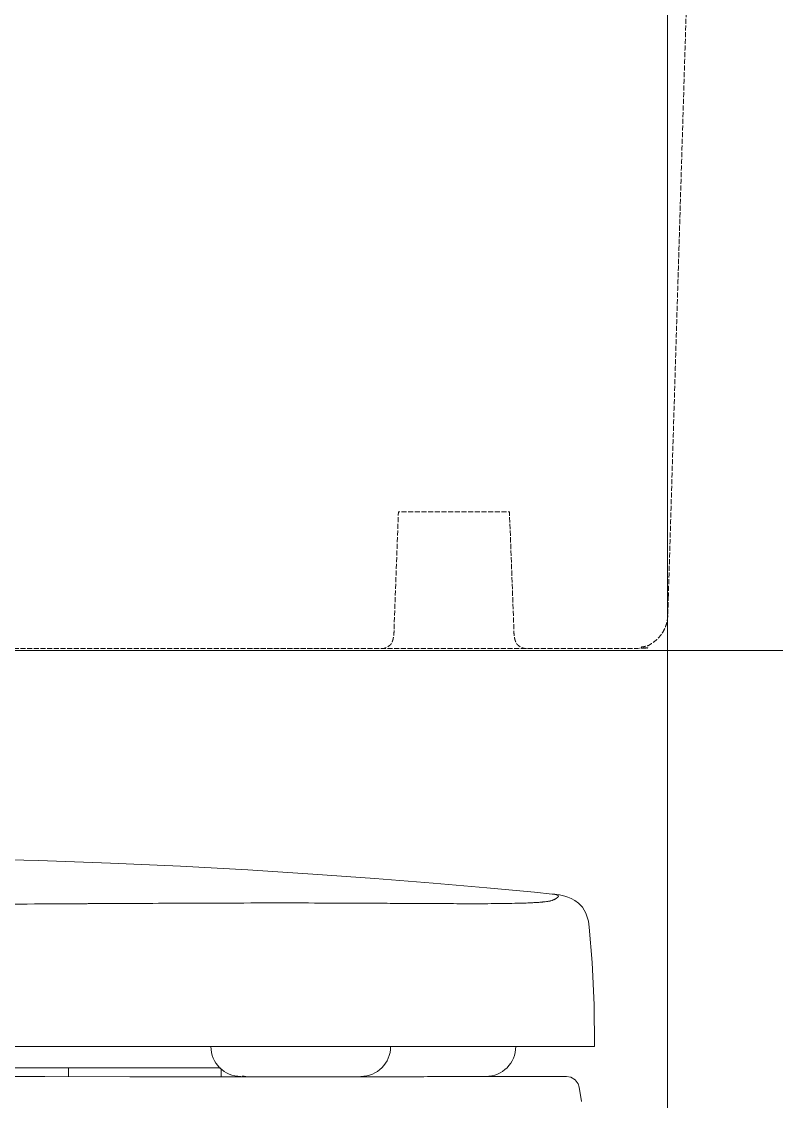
# Model space of a CAD drawing. Header units: millimetres. Extents: x -159872 to 386485, y -250577 to 158966.
# Drawn here: x -44015.2 to -43838.5, y -44590.6 to -44337.8 of the extents above; entities that cross this region are included whole.
import ezdxf

# ---------------------------------------------------------------- set-up
doc = ezdxf.new("R2010")
doc.units = ezdxf.units.MM
doc.linetypes.add('Line Type-17', pattern=[1.5625, 1.1875, -0.375])
doc.layers.add('None', color=7, linetype='Continuous', lineweight=5)

# ---------------------------------------------------------------- blocks, each defined once
blk = doc.blocks.new('Group-152')
at = {"layer": 'None', "color": 7, "linetype": 'Continuous', "lineweight": 5, "transparency": 33554687, "flags": 128}
for points in [[(-104737.51, -7827.58), (-104537.51, -7827.58), (-104537.51, -8027.58), (-104737.51, -8027.58)], [(-104537.51, -7827.58), (-104337.51, -7827.58), (-104337.51, -8027.58), (-104537.51, -8027.58)], [(-104537.51, -7827.58), (-104337.51, -7827.58), (-104337.51, -8027.58), (-104537.51, -8027.58)], [(-104737.51, -8027.58), (-104537.51, -8027.58), (-104537.51, -8227.58), (-104737.51, -8227.58)], [(-104537.51, -8027.58), (-104337.51, -8027.58), (-104337.51, -8227.58), (-104537.51, -8227.58)], [(-104537.51, -8027.58), (-104337.51, -8027.58), (-104337.51, -8227.58), (-104537.51, -8227.58)]]:
    blk.add_lwpolyline(points, close=True, dxfattribs=at)
blk = doc.blocks.new('Group-154')
at = {"layer": 'None', "color": 7, "transparency": 33554687}
blk.add_blockref('Group-152', (0, 0), dxfattribs=at)
blk = doc.blocks.new('Group-156')
at = {"layer": 'None', "color": 7, "lineweight": 13, "transparency": 33554687}
for p, q in [((-104563.95, -8084.6), (-104564.49, -8084.54)), ((-104563.96, -8084.61), (-104563.96, -8084.61)), ((-104563.85, -8084.61), (-104563.95, -8084.6)), ((-104563.85, -8084.61), (-104563.38, -8084.68)), ((-104555.82, -8092.29), (-104555.82, -8092.29)), ((-104578.85, -8120.25), (-104896.17, -8120.25)), ((-104566.4, -8120.25), (-104578.85, -8120.25)), ((-104563.11, -8120.25), (-104566.4, -8120.25)), ((-104560.93, -8120.25), (-104563.11, -8120.25)), ((-104559.9, -8120.25), (-104560.93, -8120.25)), ((-104557.61, -8120.25), (-104559.9, -8120.25)), ((-104555.21, -8120.25), (-104557.61, -8120.25)), ((-104554.59, -8120.25), (-104555.21, -8120.25)), ((-104642.21, -8125.25), (-104737.51, -8125.25)), ((-104677.8, -8127.25), (-104677.8, -8125.25)), ((-104642.02, -8127.25), (-104642.02, -8125.43)), ((-104640.85, -8127.32), (-104638.01, -8127.32)), ((-104638.01, -8127.32), (-104636.76, -8127.32)), ((-104636.76, -8127.32), (-104632.59, -8127.32)), ((-104616.32, -8127.32), (-104614.18, -8127.31)), ((-104614.18, -8127.31), (-104611.43, -8127.31)), ((-104611.43, -8127.31), (-104610.49, -8127.31)), ((-104610.49, -8127.31), (-104609.34, -8127.31)), ((-104590.19, -8127.29), (-104585.15, -8127.28)), ((-104570.47, -8127.26), (-104570.06, -8127.26)), ((-104567.44, -8127.26), (-104570.06, -8127.26)), ((-104570.06, -8127.26), (-104568.33, -8127.26)), ((-104569.9, -8127.26), (-104567.59, -8127.26)), ((-104568.33, -8127.26), (-104563.44, -8127.25)), ((-104562.77, -8127.25), (-104562.14, -8127.25)), ((-104562.07, -8127.25), (-104562.14, -8127.25)), ((-104562.14, -8127.25), (-104562.07, -8127.25)), ((-104561.15, -8127.25), (-104561.15, -8127.25)), ((-104558.19, -8129.76), (-104557.63, -8133.09))]:
    blk.add_line(p, q, dxfattribs=at)
at = {"layer": 'None', "color": 7, "linetype": 'Line Type-17', "lineweight": 13, "transparency": 33554687, "flags": 128}
blk.add_lwpolyline([(-104604.51, -8027.1, 0.17567), (-104602.59, -8026.4), (-104602.58, -8026.4, 0.016024), (-104602.5, -8026.32), (-104602.5, -8026.32, 0.014339), (-104602.42, -8026.24, 0.013705), (-104602.35, -8026.16), (-104602.34, -8026.16, 0.013132), (-104602.28, -8026.08, 0.00998), (-104602.23, -8026), (-104602.22, -8026, 0.013724), (-104602.17, -8025.91), (-104602.16, -8025.9, 0.012545), (-104602.1, -8025.79, 0.011394), (-104602.04, -8025.68, 0.010272), (-104601.99, -8025.57), (-104601.99, -8025.56, 0.010408), (-104601.94, -8025.44), (-104601.93, -8025.43, 0.010203), (-104601.88, -8025.3), (-104601.88, -8025.29, 0.009155), (-104601.84, -8025.15, 0.008125), (-104601.79, -8025, 0.007082), (-104601.76, -8024.85), (-104601.76, -8024.84, 0.007758), (-104601.72, -8024.68), (-104601.72, -8024.67, 0.007004), (-104601.68, -8024.48), (-104601.68, -8024.48, 0.006193), (-104601.65, -8024.29, 0.005393), (-104601.62, -8024.1), (-104601.62, -8024.1, 0.004945), (-104601.6, -8023.9), (-104601.6, -8023.89, 0.005003), (-104601.58, -8023.67), (-104601.58, -8023.67, 0.004392), (-104601.56, -8023.43, 0.003783), (-104601.54, -8023.2, 0.003163), (-104601.53, -8022.96), (-104601.53, -8022.95, 0.002989), (-104601.52, -8022.7), (-104601.52, -8022.69, 0.002656), (-104601.52, -8022.41), (-104601.52, -8022.41, 0.002167), (-104601.51, -8022.12), (-104601.51, -8022.11, 0.001669), (-104601.51, -8021.85), (-104601.51, -8021.84, 0.00105), (-104601.51, -8021.59), (-104601.51, -8021.58), (-104600.51, -7995.1), (-104574.51, -7995.1), (-104573.51, -8021.58, 0.001069), (-104573.51, -8021.85), (-104573.51, -8021.88, 0.001725), (-104573.51, -8022.09), (-104573.51, -8022.13, 0.001053), (-104573.5, -8022.27, 0.001143), (-104573.5, -8022.42), (-104573.5, -8022.45, 0.002704), (-104573.5, -8022.67), (-104573.49, -8022.74, 0.003074), (-104573.49, -8022.94), (-104573.48, -8022.98, 0.001551), (-104573.48, -8023.1, 0.001662), (-104573.47, -8023.22), (-104573.47, -8023.24, 0.00385), (-104573.46, -8023.42), (-104573.46, -8023.45, 0.004482), (-104573.44, -8023.69), (-104573.44, -8023.71, 0.005136), (-104573.42, -8023.9), (-104573.42, -8023.91, 0.003187), (-104573.4, -8024.07, 0.005139), (-104573.38, -8024.23), (-104573.37, -8024.25, 0.005966), (-104573.34, -8024.43, 0.00679), (-104573.31, -8024.62), (-104573.31, -8024.63, 0.007601), (-104573.27, -8024.8), (-104573.27, -8024.81, 0.007341), (-104573.23, -8024.96), (-104573.23, -8024.97, 0.007768), (-104573.19, -8025.11, 0.008793), (-104573.15, -8025.25), (-104573.15, -8025.26, 0.009838), (-104573.1, -8025.4), (-104573.09, -8025.4, 0.010794), (-104573.04, -8025.53), (-104573.03, -8025.55, 0.009907), (-104573, -8025.64, 0.005304), (-104572.96, -8025.72, 0.011529), (-104572.91, -8025.8), (-104572.9, -8025.82, 0.007795), (-104572.87, -8025.88, 0.006471), (-104572.83, -8025.94), (-104572.83, -8025.95, 0.01388), (-104572.77, -8026.02), (-104572.76, -8026.04, 0.01276), (-104572.7, -8026.12, 0.01324), (-104572.63, -8026.2), (-104572.62, -8026.21, 0.013843), (-104572.57, -8026.27, 0.007121), (-104572.51, -8026.33), (-104572.51, -8026.33, 0.01577), (-104572.45, -8026.39), (-104572.43, -8026.4), (-104572.43, -8026.4, 0.17567), (-104570.51, -8027.1)], format="xyb", dxfattribs=at)
at = {"layer": 'None', "color": 7, "lineweight": 13, "transparency": 33554687, "flags": 128}
for points in [[(-104737.51, -8075.92), (-104720.08, -8076.01), (-104702.18, -8076.28), (-104684.78, -8076.72), (-104667.9, -8077.32), (-104651.55, -8078.05), (-104635.74, -8078.91), (-104620.54, -8079.87), (-104606.06, -8080.91), (-104592.4, -8082), (-104579.79, -8083.1), (-104568.64, -8084.14), (-104564.49, -8084.54)], [(-104563.38, -8084.68), (-104562.8, -8084.77), (-104562.19, -8084.9), (-104561.55, -8085.06), (-104560.86, -8085.29), (-104560.09, -8085.6), (-104559.23, -8086.06), (-104558.32, -8086.72), (-104557.44, -8087.65), (-104556.61, -8089.05), (-104556.02, -8090.89), (-104555.82, -8092.29)], [(-104555.82, -8092.29), (-104555.18, -8100.54), (-104554.7, -8110.46), (-104554.59, -8120.25)], [(-104561.15, -8127.25), (-104560.12, -8127.43), (-104559.16, -8128), (-104558.43, -8128.98), (-104558.19, -8129.76)]]:
    blk.add_lwpolyline(points, dxfattribs=at)
for points in [[(-104564.24, -8085.93, 0.002586), (-104564.16, -8085.89), (-104564.16, -8085.89, 0.003192), (-104564.08, -8085.85), (-104564.07, -8085.85, 0.003309), (-104563.99, -8085.81), (-104563.97, -8085.8, 0.006312), (-104563.85, -8085.74), (-104563.81, -8085.72, 0.005962), (-104563.72, -8085.66), (-104563.7, -8085.65, 0.002413), (-104563.66, -8085.63, 0.001758), (-104563.62, -8085.6), (-104563.62, -8085.6, 0.003993), (-104563.57, -8085.57), (-104563.55, -8085.56, 0.004256), (-104563.51, -8085.54), (-104563.5, -8085.53, 0.002204), (-104563.48, -8085.52, 0.002452), (-104563.45, -8085.5, 0.00266), (-104563.43, -8085.48), (-104563.42, -8085.48, 0.006171), (-104563.38, -8085.45), (-104563.37, -8085.44, 0.006927), (-104563.34, -8085.42), (-104563.33, -8085.41, 0.003516), (-104563.31, -8085.4, 0.003877), (-104563.29, -8085.38, 0.00427), (-104563.27, -8085.36, 0.004664), (-104563.25, -8085.35, 0.005046), (-104563.23, -8085.33), (-104563.23, -8085.33, 0.006582), (-104563.21, -8085.31), (-104563.21, -8085.31, 0.007776), (-104563.19, -8085.29), (-104563.19, -8085.29, 0.006009), (-104563.17, -8085.27, 0.006647), (-104563.16, -8085.26, 0.007312), (-104563.15, -8085.24, 0.007925), (-104563.13, -8085.23), (-104563.13, -8085.22, 0.011612), (-104563.12, -8085.21), (-104563.12, -8085.2, 0.008219), (-104563.11, -8085.19, 0.009292), (-104563.1, -8085.18, 0.010398), (-104563.09, -8085.16, 0.0115), (-104563.08, -8085.15), (-104563.08, -8085.15, 0.012594), (-104563.08, -8085.13), (-104563.08, -8085.13, 0.013525), (-104563.07, -8085.12), (-104563.07, -8085.12, 0.012081), (-104563.07, -8085.11, 0.013225), (-104563.06, -8085.09), (-104563.06, -8085.09, 0.014518), (-104563.06, -8085.08), (-104563.06, -8085.08, 0.015965), (-104563.06, -8085.07, 0.017512), (-104563.06, -8085.05), (-104563.06, -8085.05, 0.021817), (-104563.06, -8085.04), (-104563.06, -8085.04, 0.0124), (-104563.06, -8085.03, 0.019922), (-104563.06, -8085.02), (-104563.06, -8085.02, 0.018739), (-104563.06, -8085), (-104563.06, -8085, 0.017566), (-104563.06, -8084.99), (-104563.06, -8084.99, 0.016424), (-104563.07, -8084.98), (-104563.07, -8084.98, 0.015346), (-104563.07, -8084.97), (-104563.07, -8084.97, 0.014353), (-104563.08, -8084.96), (-104563.08, -8084.96, 0.01346), (-104563.09, -8084.94), (-104563.09, -8084.94, 0.012671), (-104563.09, -8084.93), (-104563.09, -8084.93, 0.012095), (-104563.1, -8084.92), (-104563.1, -8084.92, 0.022322), (-104563.12, -8084.9), (-104563.12, -8084.9, 0.020722), (-104563.13, -8084.88), (-104563.14, -8084.88, 0.013128), (-104563.15, -8084.87), (-104563.15, -8084.87, 0.011982), (-104563.16, -8084.86), (-104563.16, -8084.86, 0.010726), (-104563.18, -8084.85), (-104563.18, -8084.85, 0.009384), (-104563.19, -8084.84, 0.007991), (-104563.21, -8084.83, 0.006608), (-104563.22, -8084.82), (-104563.22, -8084.82, 0.009075), (-104563.24, -8084.81), (-104563.25, -8084.81, 0.005717), (-104563.27, -8084.79), (-104563.27, -8084.79, 0.010214), (-104563.3, -8084.78), (-104563.31, -8084.77, 0.008624), (-104563.34, -8084.76, 0.004819), (-104563.37, -8084.75), (-104563.38, -8084.75, 0.009145), (-104563.42, -8084.73), (-104563.42, -8084.73, 0.008098), (-104563.48, -8084.71, 0.007061), (-104563.53, -8084.7, 0.006025), (-104563.59, -8084.68, 0.00501), (-104563.64, -8084.67, 0.003963), (-104563.69, -8084.66), (-104563.7, -8084.66, 0.005282), (-104563.78, -8084.64), (-104563.79, -8084.64, 0.003459), (-104563.85, -8084.63), (-104563.86, -8084.63)], [(-104563.96, -8084.61), (-104563.97, -8084.61, 0.002342), (-104564.01, -8084.6), (-104564.01, -8084.6, 0.001444), (-104564.05, -8084.59, 0.001382), (-104564.09, -8084.59, 0.001316), (-104564.12, -8084.59), (-104564.12, -8084.59, 0.00125), (-104564.16, -8084.58), (-104564.16, -8084.58, 0.001147), (-104564.19, -8084.58), (-104564.19, -8084.58)], [(-104563.86, -8084.63), (-104563.86, -8084.63, 0.001736), (-104563.89, -8084.62), (-104563.89, -8084.62, 0.001484), (-104563.92, -8084.61, 0.001544), (-104563.95, -8084.61), (-104563.96, -8084.61), (-104563.96, -8084.61)], [(-104697.69, -8086.94, 0.000179), (-104684, -8086.86), (-104683.34, -8086.86), (-104683.12, -8086.86), (-104682.89, -8086.86), (-104682.66, -8086.86), (-104682.43, -8086.86), (-104682.21, -8086.85), (-104681.98, -8086.85), (-104681.75, -8086.85), (-104681.53, -8086.85), (-104681.3, -8086.85), (-104681.07, -8086.85), (-104680.85, -8086.85), (-104680.62, -8086.85), (-104680.4, -8086.84), (-104680.17, -8086.84), (-104679.94, -8086.84), (-104679.72, -8086.84), (-104679.49, -8086.84), (-104679.26, -8086.84), (-104679.04, -8086.84), (-104678.81, -8086.84), (-104678.59, -8086.83), (-104678.36, -8086.83), (-104678.14, -8086.83), (-104677.91, -8086.83), (-104677.69, -8086.83), (-104677.46, -8086.83), (-104677.23, -8086.83), (-104677.01, -8086.83), (-104676.78, -8086.82), (-104676.56, -8086.82), (-104676.33, -8086.82), (-104676.11, -8086.82), (-104675.88, -8086.82), (-104675.66, -8086.82), (-104675.44, -8086.82), (-104675.21, -8086.82), (-104674.99, -8086.81), (-104674.76, -8086.81), (-104674.54, -8086.81), (-104674.31, -8086.81), (-104674.09, -8086.81), (-104673.86, -8086.81), (-104673.64, -8086.81), (-104673.42, -8086.81), (-104673.19, -8086.8), (-104672.97, -8086.8), (-104672.74, -8086.8), (-104672.52, -8086.8), (-104672.3, -8086.8), (-104672.07, -8086.8), (-104671.85, -8086.8), (-104671.63, -8086.8), (-104671.4, -8086.79), (-104671.18, -8086.79), (-104670.96, -8086.79), (-104670.73, -8086.79), (-104670.51, -8086.79), (-104670.29, -8086.79), (-104670.06, -8086.79), (-104669.84, -8086.79), (-104669.62, -8086.78), (-104669.4, -8086.78), (-104669.17, -8086.78), (-104667.43, -8086.77, -0.000189), (-104656.67, -8086.72, -0.000334), (-104645.92, -8086.67), (-104644.81, -8086.67, -0.000767), (-104631.84, -8086.64), (-104629.94, -8086.64), (-104627.07, -8086.64, -0.001187), (-104616.05, -8086.66), (-104613.5, -8086.67, -0.00019), (-104607.59, -8086.7, -0.000152), (-104601.69, -8086.73), (-104601.07, -8086.74), (-104600.72, -8086.74, 0.000058), (-104594.27, -8086.77), (-104593.58, -8086.78, 0.000529), (-104588.53, -8086.8), (-104587.59, -8086.8, 0.000631), (-104584.41, -8086.81, 0.000754), (-104581.24, -8086.81), (-104581.2, -8086.81, 0.001532), (-104577.94, -8086.79), (-104577.53, -8086.79), (-104577.07, -8086.78, 0.003184), (-104573.92, -8086.74), (-104573.23, -8086.72, 0.002426), (-104571.45, -8086.68), (-104571.33, -8086.67, 0.003434), (-104569.8, -8086.62), (-104569.55, -8086.6, 0.004095), (-104568.54, -8086.55), (-104568.46, -8086.55, 0.002342), (-104567.6, -8086.49, 0.007171), (-104566.75, -8086.42), (-104566.67, -8086.41), (-104566.49, -8086.39, 0.009629), (-104565.85, -8086.32), (-104565.71, -8086.3, 0.006985), (-104565.36, -8086.24, 0.010247), (-104565.01, -8086.18), (-104564.98, -8086.17, 0.027769), (-104564.59, -8086.07), (-104564.59, -8086.07), (-104564.54, -8086.05, 0.02408), (-104564.25, -8085.94), (-104564.25, -8085.94), (-104564.25, -8085.94), (-104564.25, -8085.94), (-104564.24, -8085.94), (-104564.24, -8085.94), (-104564.24, -8085.94), (-104564.24, -8085.94), (-104564.24, -8085.94), (-104564.24, -8085.94), (-104564.24, -8085.94), (-104564.24, -8085.94), (-104564.24, -8085.94), (-104564.24, -8085.94), (-104564.24, -8085.94), (-104564.24, -8085.94), (-104564.24, -8085.94), (-104564.24, -8085.94), (-104564.24, -8085.94), (-104564.24, -8085.94), (-104564.24, -8085.94), (-104564.24, -8085.94), (-104564.24, -8085.94), (-104564.24, -8085.94), (-104564.24, -8085.94), (-104564.24, -8085.94), (-104564.24, -8085.94), (-104564.24, -8085.94), (-104564.24, -8085.93), (-104564.24, -8085.93), (-104564.24, -8085.93), (-104564.24, -8085.93), (-104564.24, -8085.93), (-104564.24, -8085.93), (-104564.24, -8085.93), (-104564.24, -8085.93), (-104564.24, -8085.93), (-104564.24, -8085.93), (-104564.24, -8085.93), (-104564.24, -8085.93), (-104564.24, -8085.93), (-104564.24, -8085.93), (-104564.24, -8085.93), (-104564.24, -8085.93), (-104564.24, -8085.93), (-104564.24, -8085.93), (-104564.24, -8085.93), (-104564.24, -8085.93), (-104564.24, -8085.93), (-104564.24, -8085.93), (-104564.24, -8085.93), (-104564.24, -8085.93), (-104564.24, -8085.93), (-104564.24, -8085.93), (-104564.24, -8085.93), (-104564.24, -8085.93), (-104564.24, -8085.93), (-104564.24, -8085.93), (-104564.24, -8085.93), (-104564.24, -8085.93), (-104564.24, -8085.93), (-104564.23, -8085.93), (-104564.23, -8085.93), (-104564.23, -8085.93), (-104564.23, -8085.93)], [(-104737.51, -8127.27), (-104736.05, -8127.27, -0.000155), (-104707.81, -8127.28), (-104703.84, -8127.28, -0.000038), (-104683.53, -8127.29), (-104683.3, -8127.29), (-104663.44, -8127.31, 0.000113), (-104643.59, -8127.32), (-104641.09, -8127.32), (-104640.85, -8127.32)], [(-104637.04, -8127.13), (-104637.04, -8127.14, 0.007498), (-104636.95, -8127.16), (-104636.94, -8127.16, 0.007999), (-104636.88, -8127.18, 0.004008), (-104636.81, -8127.19), (-104636.81, -8127.19, 0.008056), (-104636.75, -8127.2, 0.004048), (-104636.68, -8127.21, 0.008157), (-104636.61, -8127.22), (-104636.6, -8127.23, 0.00826), (-104636.52, -8127.23), (-104636.51, -8127.24, 0.006276), (-104636.45, -8127.24), (-104636.45, -8127.24, 0.004224), (-104636.4, -8127.24, 0.004252), (-104636.36, -8127.25), (-104636.35, -8127.25, 0.008096), (-104636.28, -8127.25), (-104636.28, -8127.25), (-104636.27, -8127.25)], [(-104632.59, -8127.32), (-104632.53, -8127.32, 0.000055), (-104625.12, -8127.32), (-104625.06, -8127.32)], [(-104625.06, -8127.32), (-104625.05, -8127.32, 0.000069), (-104616.38, -8127.32), (-104616.32, -8127.32)], [(-104609.34, -8127.31), (-104609.3, -8127.31, 0.000042), (-104604.02, -8127.31), (-104603.99, -8127.31)], [(-104603.99, -8127.31), (-104603.96, -8127.31, 0.000051), (-104597.27, -8127.3), (-104597.25, -8127.3)], [(-104597.25, -8127.3), (-104597.19, -8127.3, 0.000047), (-104590.25, -8127.29), (-104590.19, -8127.29)], [(-104567.59, -8127.26), (-104567.46, -8127.26, -0.000024), (-104566.27, -8127.26), (-104566.14, -8127.26, 0.000044), (-104565.21, -8127.25), (-104565.21, -8127.25, 0.0001), (-104564.3, -8127.25), (-104564.28, -8127.25)], [(-104562.14, -8127.25), (-104562.24, -8127.25, -0.00055), (-104562.75, -8127.25), (-104562.83, -8127.25, -0.000223), (-104563.18, -8127.25, -0.000188), (-104563.53, -8127.25, -0.000148), (-104563.88, -8127.25), (-104563.89, -8127.25, -0.000117), (-104564.26, -8127.25), (-104564.27, -8127.25), (-104564.28, -8127.25)]]:
    blk.add_lwpolyline(points, format="xyb", dxfattribs=at)
at = {"layer": 'None', "color": 7, "lineweight": 13, "transparency": 33554687}
for centre, start, end in [((-104637.43, -8120.25), 180, 270), ((-104609.34, -8120.25), 270, 0), ((-104580.03, -8120.25), 270, 0)]:
    blk.add_arc(centre, 7, start, end, dxfattribs=at)
at = {"layer": 'None', "color": 7, "linetype": 'Line Type-17', "lineweight": 13, "transparency": 33554687}
blk.add_rational_spline([(-104942.63, -7854.1), (-104943.07, -7854.1), (-104943.51, -7854.1), (-104943.51, -7800.6), (-104943.51, -7747.1), (-104848.01, -7747.1), (-104752.51, -7747.1), (-104751.76, -7749.6), (-104751.01, -7752.1), (-104737.51, -7752.1), (-104724.01, -7752.1), (-104723.26, -7749.6), (-104722.51, -7747.1), (-104627.01, -7747.1), (-104531.51, -7747.1), (-104531.51, -7786.1), (-104531.51, -7825.1), (-104534.48, -7922.22), (-104537.44, -8019.34), (-104537.68, -8027.1), (-104545.44, -8027.1), (-104737.51, -8027.1), (-104929.58, -8027.1), (-104937.34, -8027.1), (-104937.57, -8019.34), (-104940.54, -7922.22), (-104943.51, -7825.1), (-104943.51, -7825.1), (-104943.51, -7825.1), (-104943.43, -7825.1), (-104943.35, -7825.1), (-104943.35, -7825.1), (-104943.35, -7825.1), (-104943.27, -7825.11), (-104943.19, -7825.11), (-104943.19, -7825.11), (-104943.18, -7825.11), (-104943.09, -7825.11), (-104943, -7825.11), (-104942.98, -7825.11), (-104942.96, -7825.11), (-104942.88, -7825.11), (-104942.79, -7825.11), (-104942.77, -7825.11), (-104942.76, -7825.11), (-104942.7, -7825.12), (-104942.64, -7825.12), (-104942.59, -7825.12), (-104942.53, -7825.12), (-104942.47, -7825.11), (-104942.41, -7825.11), (-104942.4, -7825.11), (-104942.38, -7825.11), (-104942.29, -7825.11), (-104942.21, -7825.11), (-104942.12, -7825.11), (-104942.04, -7825.11), (-104941.84, -7825.11), (-104941.65, -7825.11), (-104941.64, -7825.11), (-104941.63, -7825.11), (-104941.45, -7825.11), (-104941.27, -7825.11), (-104941.08, -7825.1), (-104940.9, -7825.1), (-104940.72, -7825.1), (-104940.54, -7825.1), (-104940.5, -7825.1), (-104940.46, -7825.1), (-104940.19, -7825.1), (-104939.93, -7825.1), (-104939.89, -7825.1), (-104939.86, -7825.1), (-104939.56, -7825.09), (-104939.26, -7825.09), (-104939.25, -7825.09), (-104939.25, -7825.09), (-104939.01, -7825.09), (-104938.76, -7825.08), (-104938.76, -7825.08), (-104938.76, -7825.08), (-104938.51, -7825.08), (-104938.26, -7825.08), (-104938.21, -7825.08), (-104938.15, -7825.08), (-104937.79, -7825.07), (-104937.43, -7825.07), (-104937.37, -7825.07), (-104937.31, -7825.07), (-104936.82, -7825.06), (-104937.31, -7825.06), (-104940.41, -7825.08), (-104943.51, -7825.1), (-104943.51, -7795.35), (-104943.51, -7765.6)], [1, 1, 1, 1, 1, 1, 1, 1, 1, 1, 1, 1, 1, 1, 1, 1, 1, 1, 1, 0.717822580169, 1, 1, 1, 0.717822580173, 1, 1, 1, 1, 1, 0.999980656992, 1, 1, 1, 0.99998389759, 1, 1, 1, 0.999982345364, 1, 1, 1, 0.999984700446, 1, 1, 1, 0.999997825475, 1, 0.999998434347, 1, 0.999998997633, 1, 1, 1, 0.99999863978, 1, 1, 1, 0.99999963618, 1, 1, 1, 0.999999908118, 1, 1, 1, 0.999999970812, 1, 1, 1, 0.999999254183, 1, 1, 1, 0.999999591749, 1, 1, 1, 0.999999861854, 1, 1, 1, 0.999999941156, 1, 1, 1, 0.999999953613, 1, 1, 1, 0.00383538317963, 1, 1, 1, 1, 1], degree=2, knots=[0, 0, 0, 0.000599, 0.000599, 0.073274, 0.073274, 0.203002, 0.203002, 0.206548, 0.206548, 0.224887, 0.224887, 0.228432, 0.228432, 0.358161, 0.358161, 0.411139, 0.411139, 0.543132, 0.543132, 0.550698, 0.550698, 0.811607, 0.811607, 0.819173, 0.819173, 0.951167, 0.951167, 0.951169, 0.951169, 0.951274, 0.951274, 0.951275, 0.951275, 0.951383, 0.951383, 0.95139, 0.95139, 0.951511, 0.951511, 0.951537, 0.951537, 0.951656, 0.951656, 0.951676, 0.951676, 0.951755, 0.951755, 0.951834, 0.951834, 0.951913, 0.951913, 0.951933, 0.951933, 0.952052, 0.952052, 0.952162, 0.952162, 0.952432, 0.952432, 0.952444, 0.952444, 0.952691, 0.952691, 0.952937, 0.952937, 0.953184, 0.953184, 0.953239, 0.953239, 0.953597, 0.953597, 0.953648, 0.953648, 0.954054, 0.954054, 0.95406, 0.95406, 0.954392, 0.954392, 0.954394, 0.954394, 0.954732, 0.954732, 0.954807, 0.954807, 0.955295, 0.955295, 0.955375, 0.955375, 0.955378, 0.955378, 0.959586, 0.959586, 1, 1, 1], dxfattribs=at)
at = {"layer": 'None', "color": 7, "lineweight": 13, "transparency": 33554687}
for points, weights, knots in [([(-104585.15, -8127.28), (-104584.88, -8127.28), (-104584.62, -8127.28), (-104580.97, -8127.28), (-104577.32, -8127.27), (-104573.89, -8127.27), (-104570.47, -8127.26)], [1, 1, 1, 1.00000000676, 1, 1, 1], [0, 0, 0, 0.036054, 0.036054, 0.533528, 0.533528, 1, 1, 1]), ([(-104564.28, -8127.25), (-104564.28, -8127.25), (-104564.28, -8127.25), (-104564.06, -8127.25), (-104563.85, -8127.25), (-104563.63, -8127.25), (-104563.41, -8127.25), (-104563.33, -8127.25), (-104562.88, -8127.25), (-104562.77, -8127.25), (-104562.77, -8127.25)], [1, 1, 1, 0.999999982768, 1, 0.999999969152, 1, 1, 1, 1, 1], [0, 0, 0, 0.002167, 0.002167, 0.243113, 0.243113, 0.484059, 0.484059, 0.573467, 0.99323, 1, 1, 1]), ([(-104563.44, -8127.25), (-104563.41, -8127.25), (-104563.37, -8127.25), (-104563.37, -8127.25), (-104563.37, -8127.25), (-104563.33, -8127.25), (-104563.3, -8127.25), (-104563.29, -8127.25), (-104563.29, -8127.25), (-104563.25, -8127.25), (-104563.2, -8127.25), (-104563.16, -8127.25), (-104563.12, -8127.25), (-104563.07, -8127.25), (-104563.03, -8127.25), (-104562.98, -8127.25), (-104562.94, -8127.25), (-104562.9, -8127.25), (-104562.85, -8127.25), (-104562.85, -8127.25), (-104562.85, -8127.25), (-104562.81, -8127.25), (-104562.77, -8127.25), (-104562.77, -8127.25), (-104562.77, -8127.25), (-104562.72, -8127.25), (-104562.68, -8127.25), (-104562.68, -8127.25), (-104562.68, -8127.25), (-104562.63, -8127.25), (-104562.59, -8127.25), (-104562.59, -8127.25), (-104562.59, -8127.25), (-104562.54, -8127.25), (-104562.5, -8127.25), (-104562.48, -8127.25), (-104562.46, -8127.25), (-104562.42, -8127.25), (-104562.37, -8127.25), (-104562.32, -8127.25), (-104562.3, -8127.25), (-104562.28, -8127.25), (-104562.26, -8127.25), (-104562.23, -8127.26), (-104562.21, -8127.26), (-104562.18, -8127.26), (-104562.15, -8127.26), (-104562.15, -8127.26), (-104562.15, -8127.26), (-104562.13, -8127.26), (-104562.1, -8127.26), (-104562.1, -8127.26), (-104562.1, -8127.26), (-104562.07, -8127.26), (-104562.05, -8127.26), (-104562.04, -8127.26), (-104562.04, -8127.26), (-104562.02, -8127.26), (-104562, -8127.26), (-104562, -8127.26), (-104562, -8127.26), (-104561.98, -8127.26), (-104561.96, -8127.26), (-104561.96, -8127.26), (-104561.96, -8127.26), (-104561.95, -8127.26), (-104561.93, -8127.26), (-104561.92, -8127.26), (-104561.92, -8127.26), (-104561.91, -8127.26), (-104561.9, -8127.26), (-104561.88, -8127.26), (-104561.87, -8127.26), (-104561.87, -8127.26), (-104561.87, -8127.26), (-104561.85, -8127.26), (-104561.83, -8127.26), (-104561.83, -8127.26), (-104561.82, -8127.26), (-104561.8, -8127.26), (-104561.78, -8127.25), (-104561.78, -8127.25), (-104561.77, -8127.25), (-104561.76, -8127.25), (-104561.75, -8127.25), (-104561.74, -8127.25), (-104561.74, -8127.25), (-104561.73, -8127.25), (-104561.72, -8127.25), (-104561.71, -8127.24), (-104561.7, -8127.24), (-104561.7, -8127.24), (-104561.7, -8127.24), (-104561.69, -8127.24), (-104561.68, -8127.24), (-104561.66, -8127.24), (-104561.65, -8127.23), (-104561.65, -8127.23), (-104561.65, -8127.23), (-104561.64, -8127.23), (-104561.63, -8127.23), (-104561.62, -8127.23), (-104561.62, -8127.23), (-104561.61, -8127.23), (-104561.6, -8127.23), (-104561.6, -8127.23), (-104561.6, -8127.23), (-104561.58, -8127.23), (-104561.57, -8127.23), (-104561.57, -8127.23), (-104561.57, -8127.23), (-104561.56, -8127.23), (-104561.54, -8127.23), (-104561.54, -8127.23), (-104561.54, -8127.23), (-104561.53, -8127.23), (-104561.51, -8127.23), (-104561.51, -8127.23), (-104561.51, -8127.23), (-104561.49, -8127.23), (-104561.48, -8127.23), (-104561.48, -8127.23), (-104561.48, -8127.23), (-104561.46, -8127.24), (-104561.45, -8127.24), (-104561.44, -8127.24), (-104561.44, -8127.24), (-104561.43, -8127.24), (-104561.42, -8127.25), (-104561.42, -8127.25), (-104561.42, -8127.25), (-104561.41, -8127.25), (-104561.4, -8127.25), (-104561.4, -8127.25), (-104561.39, -8127.25), (-104561.39, -8127.25), (-104561.39, -8127.25), (-104561.38, -8127.26), (-104561.37, -8127.26), (-104561.37, -8127.26), (-104561.37, -8127.26), (-104561.36, -8127.26), (-104561.35, -8127.26), (-104561.34, -8127.27), (-104561.34, -8127.27), (-104561.33, -8127.27), (-104561.32, -8127.27), (-104561.32, -8127.27), (-104561.32, -8127.27), (-104561.31, -8127.27), (-104561.31, -8127.27), (-104561.31, -8127.27), (-104561.31, -8127.27), (-104561.3, -8127.28), (-104561.3, -8127.28), (-104561.3, -8127.28), (-104561.3, -8127.28), (-104561.29, -8127.28), (-104561.29, -8127.28), (-104561.29, -8127.28), (-104561.29, -8127.28), (-104561.29, -8127.28), (-104561.28, -8127.28), (-104561.28, -8127.28), (-104561.28, -8127.28), (-104561.28, -8127.28), (-104561.27, -8127.28), (-104561.27, -8127.28), (-104561.27, -8127.28), (-104561.27, -8127.28), (-104561.26, -8127.28), (-104561.26, -8127.28), (-104561.26, -8127.28), (-104561.26, -8127.28), (-104561.26, -8127.28), (-104561.26, -8127.28), (-104561.26, -8127.28), (-104561.25, -8127.28), (-104561.25, -8127.28), (-104561.25, -8127.28), (-104561.25, -8127.28), (-104561.25, -8127.28), (-104561.25, -8127.28), (-104561.25, -8127.28), (-104561.24, -8127.28), (-104561.24, -8127.28), (-104561.24, -8127.28), (-104561.24, -8127.28), (-104561.24, -8127.28), (-104561.24, -8127.28), (-104561.24, -8127.28), (-104561.24, -8127.28), (-104561.24, -8127.27), (-104561.23, -8127.27), (-104561.23, -8127.27), (-104561.23, -8127.27), (-104561.23, -8127.27), (-104561.23, -8127.27), (-104561.23, -8127.27), (-104561.23, -8127.27), (-104561.23, -8127.26), (-104561.23, -8127.26), (-104561.23, -8127.26), (-104561.23, -8127.26), (-104561.22, -8127.26), (-104561.22, -8127.26), (-104561.22, -8127.26), (-104561.22, -8127.26), (-104561.22, -8127.26), (-104561.22, -8127.25), (-104561.22, -8127.25), (-104561.22, -8127.25), (-104561.22, -8127.25)], [1, 0.999998363682, 1, 1, 1, 0.999997551437, 1, 1, 1, 0.999998961662, 1, 0.999999818591, 1, 1, 1, 0.999999534724, 1, 0.999998590729, 1, 1, 1, 0.999997027639, 1, 1, 1, 0.999994960118, 1, 1, 1, 0.999992457512, 1, 1, 1, 0.999989719183, 1, 1, 1, 0.999956147761, 1, 1, 1, 0.999999568579, 1, 1, 1, 0.999997727732, 1, 1, 1, 0.999993215682, 1, 1, 1, 0.999985865382, 1, 1, 1, 0.999974495549, 1, 1, 1, 0.999991372288, 1, 1, 1, 0.999949606613, 1, 1, 1, 0.999982826327, 1, 0.999980561122, 1, 1, 1, 0.99989367453, 1, 1, 1, 0.999883434259, 1, 1, 1, 0.999809295866, 1, 1, 1, 0.999992957968, 1, 0.999996590565, 1, 1, 1, 0.999993327608, 1, 0.999953523078, 1, 1, 1, 0.999885853391, 1, 1, 1, 0.999804748425, 1, 1, 1, 0.999726208035, 1, 1, 1, 0.999666009964, 1, 1, 1, 0.999631568462, 1, 1, 1, 0.999625459689, 1, 1, 1, 0.999646039718, 1, 1, 1, 0.999872182246, 1, 1, 1, 0.999930725715, 1, 0.999979145748, 1, 1, 1, 0.999990018484, 1, 1, 1, 0.999997390344, 1, 1, 1, 0.99992093178, 1, 1, 1, 0.999953762341, 1, 1, 1, 0.999928139247, 1, 1, 1, 0.999885662078, 1, 1, 1, 0.999820003956, 1, 1, 1, 0.999716659622, 1, 1, 1, 0.999550829217, 1, 1, 1, 0.999280217978, 1, 1, 1, 0.998799960667, 1, 1, 1, 0.99958107095, 1, 0.998715053781, 1, 0.99928584236, 1, 1, 1, 0.99597039072, 1, 1, 1, 0.994425112928, 1, 1, 1, 0.993789820229, 1, 0.99841450856, 1, 1, 1, 0.994924992414, 1, 0.998934868077, 1, 1, 1, 0.996999336009, 1, 1, 1], [0, 0, 0, 0.01752, 0.01752, 0.018225, 0.018225, 0.037153, 0.037153, 0.039331, 0.039331, 0.062483, 0.062483, 0.085634, 0.085634, 0.108722, 0.108722, 0.131889, 0.131889, 0.155056, 0.155056, 0.155095, 0.155095, 0.178339, 0.178339, 0.178395, 0.178395, 0.201753, 0.201753, 0.201828, 0.201828, 0.225335, 0.225335, 0.225429, 0.225429, 0.249124, 0.249124, 0.258053, 0.258053, 0.282818, 0.282818, 0.307584, 0.307584, 0.33235, 0.33235, 0.369621, 0.369621, 0.40252, 0.40252, 0.40265, 0.40265, 0.435289, 0.435289, 0.435472, 0.435472, 0.467745, 0.467745, 0.471905, 0.471905, 0.495859, 0.495859, 0.496062, 0.496062, 0.519611, 0.519611, 0.519726, 0.519726, 0.543044, 0.543044, 0.547055, 0.547055, 0.562353, 0.562353, 0.577651, 0.577651, 0.581269, 0.581269, 0.603802, 0.603802, 0.606718, 0.606718, 0.63367, 0.63367, 0.638072, 0.638072, 0.656221, 0.656221, 0.659424, 0.659424, 0.67117, 0.67117, 0.682916, 0.682916, 0.684864, 0.684864, 0.700506, 0.700506, 0.716233, 0.716233, 0.716349, 0.716349, 0.732307, 0.732307, 0.732502, 0.732502, 0.748849, 0.748849, 0.749131, 0.749131, 0.766039, 0.766039, 0.766416, 0.766416, 0.784078, 0.784078, 0.78456, 0.78456, 0.803184, 0.803184, 0.803779, 0.803779, 0.823594, 0.823594, 0.825761, 0.825761, 0.844108, 0.844108, 0.846732, 0.846732, 0.859835, 0.859835, 0.861453, 0.861453, 0.871321, 0.871321, 0.881189, 0.881189, 0.881651, 0.881651, 0.892443, 0.892443, 0.895437, 0.895437, 0.905479, 0.905479, 0.915626, 0.915626, 0.925456, 0.925456, 0.927231, 0.927231, 0.933513, 0.933513, 0.933628, 0.933628, 0.939681, 0.939681, 0.939812, 0.939812, 0.945602, 0.945602, 0.945748, 0.945748, 0.951246, 0.951246, 0.951404, 0.951404, 0.956586, 0.956586, 0.956753, 0.956753, 0.961599, 0.961599, 0.96177, 0.96177, 0.966272, 0.966272, 0.966932, 0.966932, 0.970113, 0.970113, 0.970467, 0.970467, 0.972941, 0.972941, 0.975319, 0.975319, 0.977697, 0.977697, 0.977853, 0.977853, 0.980535, 0.980535, 0.980956, 0.980956, 0.984327, 0.984327, 0.984742, 0.984742, 0.987288, 0.987288, 0.989845, 0.989845, 0.989924, 0.989924, 0.99263, 0.99263, 0.99547, 0.99547, 0.995642, 0.995642, 0.99882, 0.99882, 1, 1, 1]), ([(-104562.07, -8127.25), (-104562.07, -8127.25), (-104562.07, -8127.25), (-104562.07, -8127.25), (-104562.07, -8127.25), (-104562.07, -8127.25), (-104562.07, -8127.25), (-104562.07, -8127.25), (-104562.07, -8127.25), (-104562.06, -8127.25), (-104562.06, -8127.25), (-104562.06, -8127.25), (-104562.06, -8127.25), (-104562.05, -8127.25), (-104562.05, -8127.25), (-104562.05, -8127.25), (-104562.05, -8127.25), (-104562.03, -8127.25), (-104562.02, -8127.26), (-104561.95, -8127.27), (-104561.94, -8127.27), (-104561.93, -8127.28), (-104561.93, -8127.28), (-104561.92, -8127.28), (-104561.92, -8127.28), (-104561.92, -8127.28), (-104561.92, -8127.28), (-104561.91, -8127.28), (-104561.91, -8127.28), (-104561.91, -8127.28), (-104561.91, -8127.28), (-104561.9, -8127.28), (-104561.9, -8127.28), (-104561.9, -8127.28), (-104561.9, -8127.28), (-104561.9, -8127.28), (-104561.89, -8127.28), (-104561.89, -8127.28), (-104561.89, -8127.28), (-104561.89, -8127.28), (-104561.89, -8127.28), (-104561.89, -8127.28), (-104561.89, -8127.28), (-104561.89, -8127.28), (-104561.88, -8127.28), (-104561.88, -8127.28), (-104561.88, -8127.28), (-104561.88, -8127.28), (-104561.88, -8127.28), (-104561.88, -8127.28), (-104561.88, -8127.28), (-104561.88, -8127.28), (-104561.87, -8127.28), (-104561.87, -8127.28), (-104561.87, -8127.28), (-104561.87, -8127.28), (-104561.87, -8127.28), (-104561.87, -8127.28), (-104561.87, -8127.27), (-104561.87, -8127.27), (-104561.87, -8127.27), (-104561.87, -8127.27), (-104561.87, -8127.27), (-104561.86, -8127.27), (-104561.86, -8127.27), (-104561.86, -8127.27), (-104561.86, -8127.27), (-104561.86, -8127.27), (-104561.86, -8127.27), (-104561.86, -8127.27), (-104561.86, -8127.27), (-104561.86, -8127.27), (-104561.85, -8127.27), (-104561.85, -8127.26), (-104561.85, -8127.26), (-104561.85, -8127.26), (-104561.85, -8127.26), (-104561.85, -8127.26), (-104561.85, -8127.26), (-104561.85, -8127.26), (-104561.85, -8127.26), (-104561.85, -8127.26), (-104561.85, -8127.26), (-104561.85, -8127.26), (-104561.85, -8127.26), (-104561.85, -8127.26), (-104561.85, -8127.25), (-104561.85, -8127.25), (-104561.85, -8127.25), (-104561.85, -8127.25), (-104561.84, -8127.25), (-104561.84, -8127.25), (-104561.84, -8127.25), (-104561.84, -8127.25), (-104561.84, -8127.25), (-104561.84, -8127.25)], [1, 1, 1, 0.999908424079, 1, 0.99987524299, 1, 1, 1, 0.999902255402, 1, 0.999923396414, 1, 0.999940176652, 1, 0.999953519823, 1, 1, 1, 1, 1, 1, 1, 0.999957955423, 1, 0.999945850385, 1, 0.999930668378, 1, 0.999911593281, 1, 0.99981780284, 1, 1, 1, 0.999757782695, 1, 1, 1, 0.999793960873, 1, 1, 1, 0.999709175867, 1, 1, 1, 0.999597456201, 1, 1, 1, 0.999493460334, 1, 1, 1, 0.999656761272, 1, 1, 1, 0.999219626002, 1, 1, 1, 0.999077549056, 1, 0.998944365425, 1, 0.998831268054, 1, 1, 1, 0.998762410281, 1, 0.999681679884, 1, 0.998755387255, 1, 1, 1, 0.999698263491, 1, 0.999707334435, 1, 0.999719878362, 1, 0.999734323588, 1, 0.999750136019, 1, 1, 1, 1, 0.999564530383, 1, 1, 1], [0, 0, 0, 0.001355, 0.001355, 0.023378, 0.023378, 0.0454, 0.0454, 0.047285, 0.047285, 0.073078, 0.073078, 0.099563, 0.099563, 0.126712, 0.126712, 0.154492, 0.154492, 0.296356, 0.324729, 0.353102, 0.466594, 0.494966, 0.494966, 0.522776, 0.522776, 0.549986, 0.549986, 0.576559, 0.576559, 0.602466, 0.602466, 0.62837, 0.62837, 0.6409, 0.6409, 0.665042, 0.665042, 0.668265, 0.668265, 0.685964, 0.685964, 0.703667, 0.703667, 0.721086, 0.721086, 0.738511, 0.738511, 0.755928, 0.755928, 0.760246, 0.760246, 0.779583, 0.779583, 0.782494, 0.782494, 0.796013, 0.796013, 0.809536, 0.809536, 0.823049, 0.823049, 0.825309, 0.825309, 0.842737, 0.842737, 0.859989, 0.859989, 0.877217, 0.877217, 0.879346, 0.879346, 0.892318, 0.892318, 0.905302, 0.905302, 0.918484, 0.918484, 0.920688, 0.920688, 0.929778, 0.929778, 0.938868, 0.938868, 0.948122, 0.948122, 0.957564, 0.957564, 0.967217, 0.967217, 0.977107, 0.986997, 0.986997, 0.996882, 0.996882, 1, 1, 1])]:
    blk.add_rational_spline(points, weights, degree=2, knots=knots, dxfattribs=at)
blk = doc.blocks.new('Group-157')
at = {"layer": 'None', "color": 7, "transparency": 33554687}
for name in ['Group-154', 'Group-156']:
    blk.add_blockref(name, (0, 0), dxfattribs=at)

msp = doc.modelspace()

# ---------------------------------------------------------------- block references
at = {"layer": 'None', "color": 7, "transparency": 33554687}
msp.add_blockref('Group-157', (60673.51323, -36457.51522), dxfattribs=at)

doc.saveas('drawing.dxf')
